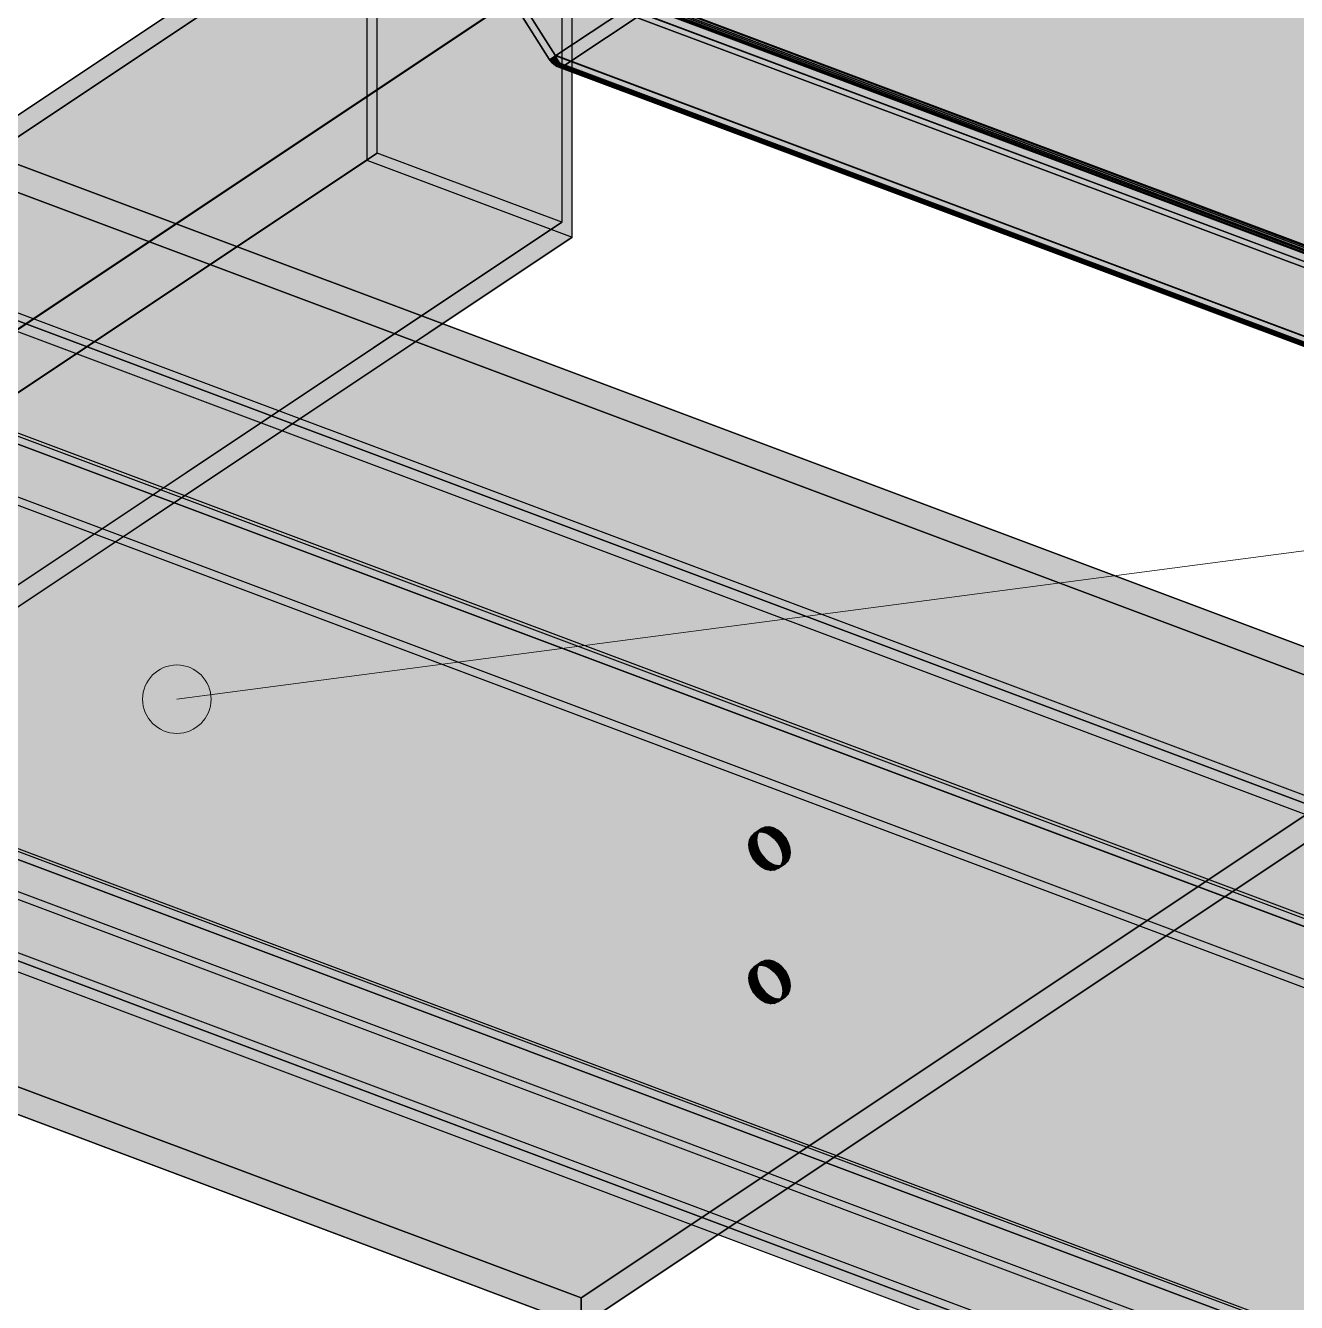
# Model space of a CAD drawing. Header units: millimetres. Extents: x 50 to 612415, y 2 to 4150.
# Drawn here: x 470524.8 to 470729, y 2476.9 to 2682.1 of the extents above; entities that cross this region are included whole.
import ezdxf

# ---------------------------------------------------------------- set-up
doc = ezdxf.new("R2010")
doc.units = ezdxf.units.MM
for name, color, linetype, lineweight in [('DIM', 7, 'Continuous', 13), ('HATCH', 8, 'Continuous', 9), ('OUTLINE', 7, 'Continuous', 25)]:
    doc.layers.add(name, color=color, linetype=linetype, lineweight=lineweight)

msp = doc.modelspace()

# ---------------------------------------------------------------- hatches: boundary and pattern name
at = {"layer": 'HATCH', "true_color": 0x617c87}
for points in [[(470604.562, 2834.664), (470624.098, 2686.661), (472093.534, 2135.622), (472217.248, 2229.907)], [(470625.526, 2685.975), (470605.99, 2833.979), (472217.219, 2229.768), (472093.505, 2135.483)], [(470350.029, 2701.013), (471929.636, 2108.661), (471928.399, 2107.836), (470348.792, 2700.189)], [(470348.792, 2700.189), (471928.399, 2107.836), (471911.08, 2096.291), (470331.474, 2688.643)], [(471928.399, 2106.051), (470348.792, 2698.403), (470331.474, 2686.858), (471911.08, 2094.505)], [(470600.003, 2692.998), (470599.076, 2692.379), (472088.439, 2133.868), (472089.366, 2134.486)], [(470332.711, 2687.682), (471912.317, 2095.33), (471911.08, 2094.505), (470331.474, 2686.858)], [(470624.077, 2686.589), (470610.054, 2677.241), (472079.439, 2126.221), (472093.462, 2135.57)], [(470624.086, 2686.598), (470624.077, 2686.589), (472093.462, 2135.57), (472093.473, 2135.578)], [(470611.164, 2675.486), (470625.186, 2684.834), (472092.352, 2134.647), (472078.329, 2125.299)], [(470625.186, 2684.834), (470625.338, 2684.973), (472092.537, 2134.773), (472092.352, 2134.647)], [(471923.381, 2081.361), (470321.647, 2682.011), (470320.41, 2681.186), (471922.144, 2080.536)], [(470409.984, 2592.43), (471867.207, 2045.972), (471849.888, 2034.426), (470392.666, 2580.885)], [(470393.903, 2591.53), (471851.125, 2045.071), (471849.888, 2044.246), (470392.666, 2590.705)], [(471867.207, 2044.186), (470409.984, 2590.645), (470392.666, 2579.099), (471849.888, 2032.641)], [(471868.444, 2045.011), (470411.221, 2591.47), (470409.984, 2590.645), (471867.207, 2044.186)], [(471851.125, 2035.251), (470393.903, 2581.709), (470392.666, 2580.885), (471849.888, 2034.426)], [(470645.724, 2552.8), (470645.02, 2553.164), (470643.783, 2552.339), (470644.487, 2551.975)], [(470646.944, 2551.58), (470646.381, 2552.259), (470645.144, 2551.434), (470645.707, 2550.755)], [(470643.096, 2548.856), (470643.659, 2548.177), (470642.422, 2547.352), (470641.859, 2548.032)], [(470644.316, 2547.636), (470645.02, 2547.272), (470643.783, 2546.447), (470643.079, 2546.812)], [(470645.724, 2531.374), (470645.02, 2531.738), (470643.783, 2530.913), (470644.487, 2530.549)], [(470646.944, 2530.154), (470646.381, 2530.833), (470645.144, 2530.008), (470645.707, 2529.329)], [(470643.096, 2527.43), (470643.659, 2526.751), (470642.422, 2525.926), (470641.859, 2526.606)], [(470644.316, 2526.21), (470645.02, 2525.846), (470643.783, 2525.021), (470643.079, 2525.386)]]:
    msp.add_hatch(color=145, dxfattribs=at).paths.add_polyline_path(points)
at = {"layer": 'HATCH', "true_color": 0x46848e}
for points in [[(470287.724, 2465.793), (470287.724, 2510.43), (470579.663, 2705.056), (470579.663, 2660.419)], [(470289.373, 2508.026), (470289.373, 2466.96), (470581.313, 2661.586), (470581.313, 2702.652)], [(470320.712, 2498.06), (470320.712, 2453.422), (470612.651, 2648.049), (470612.651, 2692.686)], [(470319.062, 2455.826), (470319.062, 2496.893), (470611.002, 2691.519), (470611.002, 2650.453)]]:
    msp.add_hatch(color=145, dxfattribs=at).paths.add_polyline_path(points)
at = {"layer": 'HATCH', "true_color": 0x468f99}
for points in [[(470287.724, 2510.43), (470320.712, 2498.06), (470612.651, 2692.686), (470579.663, 2705.056)], [(470319.062, 2496.893), (470289.373, 2508.026), (470581.313, 2702.652), (470611.002, 2691.519)], [(470289.373, 2466.96), (470319.062, 2455.826), (470611.002, 2650.453), (470581.313, 2661.586)], [(470320.712, 2453.422), (470287.724, 2465.793), (470579.663, 2660.419), (470612.651, 2648.049)]]:
    msp.add_hatch(color=135, dxfattribs=at).paths.add_polyline_path(points)
at = {"layer": 'HATCH', "true_color": 0x468690}
for points in [[(470579.663, 2705.056), (470579.663, 2660.419), (470581.313, 2702.652)], [(470579.663, 2660.419), (470581.313, 2661.586), (470581.313, 2702.652)], [(470611.002, 2650.453), (470612.651, 2648.049), (470612.651, 2692.686)], [(470611.002, 2691.519), (470611.002, 2650.453), (470612.651, 2692.686)], [(470611.002, 2650.453), (470581.313, 2661.586), (470579.663, 2660.419)], [(470611.002, 2650.453), (470579.663, 2660.419), (470612.651, 2648.049)]]:
    msp.add_hatch(color=145, dxfattribs=at).paths.add_polyline_path(points)
at = {"layer": 'HATCH', "true_color": 0x5b747f}
for points in [[(470350.029, 2691.193), (470350.029, 2701.013), (471929.636, 2108.661)], [(471928.399, 2107.836), (470348.792, 2700.189), (470348.792, 2690.368)], [(470348.792, 2698.403), (470348.792, 2700.189), (471928.399, 2107.836)], [(471928.399, 2106.051), (470348.792, 2698.403), (471928.399, 2107.836)], [(470599.076, 2692.379), (470608.991, 2676.698), (472078.524, 2125.623), (472088.439, 2133.868)], [(470609.918, 2677.317), (470600.003, 2692.998), (472089.366, 2134.486), (472079.451, 2126.242)], [(470348.792, 2690.368), (470339.209, 2683.83), (471130.349, 2373.18)], [(471131.586, 2374.005), (470340.446, 2684.655), (470350.029, 2691.193)], [(470348.792, 2690.368), (471130.349, 2373.18), (471130.63, 2375.386)], [(470348.792, 2690.368), (471130.63, 2375.386), (471131.453, 2377.23)], [(470348.792, 2690.368), (471131.453, 2377.23), (471132.764, 2378.587)], [(470348.792, 2690.368), (471132.764, 2378.587), (471134.472, 2379.366)], [(470348.792, 2690.368), (471134.472, 2379.366), (471136.461, 2379.512)], [(470348.792, 2690.368), (471136.461, 2379.512), (471138.595, 2379.015)], [(471928.399, 2107.836), (470348.792, 2690.368), (471138.595, 2379.015)], [(471131.867, 2376.21), (471131.586, 2374.005), (470350.029, 2691.193)], [(471132.69, 2378.055), (471131.867, 2376.21), (470350.029, 2691.193)], [(471134.001, 2379.412), (471132.69, 2378.055), (470350.029, 2691.193)], [(471135.709, 2380.19), (471134.001, 2379.412), (470350.029, 2691.193)], [(471137.698, 2380.336), (471135.709, 2380.19), (470350.029, 2691.193)], [(471139.832, 2379.84), (471137.698, 2380.336), (470350.029, 2691.193)], [(471139.832, 2379.84), (470350.029, 2691.193), (471929.636, 2108.661)], [(471911.08, 2096.291), (470331.474, 2688.643), (470331.474, 2686.858)], [(471911.08, 2089.149), (470331.474, 2686.858), (470331.474, 2681.501)], [(471911.08, 2089.149), (471911.08, 2094.505), (470331.474, 2686.858)], [(471911.08, 2096.291), (470331.474, 2686.858), (471911.08, 2094.505)], [(470332.711, 2682.326), (470332.711, 2687.682), (471912.317, 2089.973)], [(470332.711, 2687.682), (471912.317, 2095.33), (471912.317, 2089.973)], [(470411.221, 2605.754), (470340.446, 2684.655), (470642.663, 2528.203)], [(470340.446, 2684.655), (470642.391, 2529.015), (470642.663, 2528.203)], [(470340.446, 2684.655), (470642.298, 2529.813), (470642.391, 2529.015)], [(470642.298, 2529.813), (470340.446, 2684.655), (470642.391, 2550.441)], [(470340.446, 2684.655), (470642.298, 2551.239), (470642.391, 2550.441)], [(470642.391, 2551.966), (470642.298, 2551.239), (470340.446, 2684.655)], [(470642.663, 2552.575), (470642.391, 2551.966), (470340.446, 2684.655)], [(470643.096, 2553.023), (470642.663, 2552.575), (470340.446, 2684.655)], [(470643.659, 2553.28), (470643.096, 2553.023), (470340.446, 2684.655)], [(470644.316, 2553.328), (470643.659, 2553.28), (470340.446, 2684.655)], [(470645.02, 2553.164), (470644.316, 2553.328), (470340.446, 2684.655)], [(470974.895, 2429.461), (470645.02, 2553.164), (470340.446, 2684.655)], [(470974.895, 2429.461), (470340.446, 2684.655), (471134.001, 2366.787)], [(470340.446, 2684.655), (471132.69, 2369.127), (471134.001, 2366.787)], [(470340.446, 2684.655), (471131.867, 2371.589), (471132.69, 2369.127)], [(470340.446, 2684.655), (471131.586, 2374.005), (471131.867, 2371.589)], [(471923.381, 2081.361), (470321.647, 2682.011), (470332.711, 2679.647)], [(470332.711, 2679.647), (470332.711, 2682.326), (471912.317, 2089.973)], [(470641.426, 2527.378), (470339.209, 2683.83), (470409.984, 2604.929)], [(470641.426, 2527.378), (470641.154, 2528.191), (470339.209, 2683.83)], [(470641.154, 2528.191), (470641.061, 2528.988), (470339.209, 2683.83)], [(470641.154, 2549.617), (470339.209, 2683.83), (470641.061, 2528.988)], [(470641.154, 2549.617), (470641.061, 2550.414), (470339.209, 2683.83)], [(470339.209, 2683.83), (470641.061, 2550.414), (470641.154, 2551.142)], [(470339.209, 2683.83), (470641.154, 2551.142), (470641.426, 2551.75)], [(470339.209, 2683.83), (470641.426, 2551.75), (470641.859, 2552.198)], [(470339.209, 2683.83), (470641.859, 2552.198), (470642.422, 2552.455)], [(470339.209, 2683.83), (470642.422, 2552.455), (470643.079, 2552.503)], [(470339.209, 2683.83), (470643.079, 2552.503), (470643.783, 2552.339)], [(470339.209, 2683.83), (470643.783, 2552.339), (470973.658, 2428.636)], [(471132.764, 2365.962), (470339.209, 2683.83), (470973.658, 2428.636)], [(471132.764, 2365.962), (471131.453, 2368.302), (470339.209, 2683.83)], [(471131.453, 2368.302), (471130.63, 2370.764), (470339.209, 2683.83)], [(471130.63, 2370.764), (471130.349, 2373.18), (470339.209, 2683.83)], [(470331.474, 2678.823), (470320.41, 2681.186), (471922.144, 2080.536)], [(471911.08, 2089.149), (470331.474, 2681.501), (470331.474, 2678.823)], [(470331.474, 2678.823), (471911.08, 2086.47), (471911.08, 2089.149)], [(470331.474, 2678.823), (471922.144, 2080.536), (471911.08, 2086.47)], [(471912.317, 2089.973), (471912.317, 2087.295), (470332.711, 2679.647)], [(471912.317, 2087.295), (471923.381, 2081.361), (470332.711, 2679.647)], [(470641.859, 2526.606), (470641.426, 2527.378), (470409.984, 2604.929)], [(470642.422, 2525.926), (470641.859, 2526.606), (470409.984, 2604.929)], [(470643.079, 2525.386), (470642.422, 2525.926), (470409.984, 2604.929)], [(470643.783, 2525.021), (470643.079, 2525.386), (470409.984, 2604.929)], [(470409.984, 2604.929), (470409.984, 2590.645), (471867.207, 2044.186)], [(470643.783, 2525.021), (470409.984, 2604.929), (471867.207, 2058.47)], [(470409.984, 2604.929), (471867.207, 2044.186), (471867.207, 2058.47)], [(470411.221, 2605.754), (470642.663, 2528.203), (470643.096, 2527.43)], [(470411.221, 2605.754), (470643.096, 2527.43), (470643.659, 2526.751)], [(470411.221, 2605.754), (470643.659, 2526.751), (470644.316, 2526.21)], [(470411.221, 2605.754), (470644.316, 2526.21), (470645.02, 2525.846)], [(471868.444, 2045.011), (470411.221, 2591.47), (470411.221, 2605.754)], [(471868.444, 2059.295), (470411.221, 2605.754), (470645.02, 2525.846)], [(471868.444, 2059.295), (471868.444, 2045.011), (470411.221, 2605.754)], [(470409.984, 2590.645), (470409.984, 2592.43), (471867.207, 2045.972)], [(470392.666, 2581.867), (471849.888, 2044.246), (470392.666, 2590.705)], [(470393.903, 2591.53), (471851.125, 2045.071), (470393.903, 2582.691)], [(471867.207, 2044.186), (470409.984, 2590.645), (471867.207, 2045.972)], [(470392.666, 2581.867), (470392.666, 2580.885), (471849.888, 2034.426)], [(470392.666, 2581.867), (471849.888, 2034.426), (471849.888, 2035.408)], [(470392.666, 2581.867), (471849.888, 2035.408), (471849.888, 2044.246)], [(471851.125, 2035.251), (470393.903, 2581.709), (470393.903, 2582.691)], [(471851.125, 2036.233), (471851.125, 2035.251), (470393.903, 2582.691)], [(471851.125, 2045.071), (471851.125, 2036.233), (470393.903, 2582.691)], [(471849.888, 2034.426), (470392.666, 2580.885), (470392.666, 2579.099)], [(471849.888, 2034.426), (470392.666, 2579.099), (471849.888, 2032.641)], [(470974.895, 2429.461), (470645.724, 2552.8), (470645.02, 2553.164)], [(470974.895, 2429.461), (470646.381, 2552.259), (470645.724, 2552.8)], [(470642.298, 2551.239), (470642.391, 2550.441), (470641.154, 2549.617), (470641.061, 2550.414)], [(470643.783, 2552.339), (470644.487, 2551.975), (470973.658, 2428.636)], [(470644.487, 2551.975), (470645.144, 2551.434), (470973.658, 2428.636)], [(470645.144, 2551.434), (470645.707, 2550.755), (470973.658, 2428.636)], [(470645.707, 2550.755), (470646.14, 2549.983), (470973.658, 2428.636)], [(470974.895, 2429.461), (470646.944, 2551.58), (470646.381, 2552.259)], [(470974.895, 2429.461), (470647.377, 2550.807), (470646.944, 2551.58)], [(470974.895, 2429.461), (470647.649, 2549.995), (470647.377, 2550.807)], [(470641.154, 2549.617), (470641.061, 2528.988), (470641.154, 2529.716)], [(470641.154, 2549.617), (470641.154, 2529.716), (470641.426, 2530.324)], [(470641.154, 2549.617), (470641.426, 2530.324), (470641.859, 2530.772)], [(470641.154, 2549.617), (470641.859, 2530.772), (470642.422, 2531.029)], [(470641.154, 2549.617), (470642.422, 2531.029), (470643.079, 2531.077)], [(470641.154, 2549.617), (470643.079, 2531.077), (470643.783, 2530.913)], [(470641.154, 2549.617), (470643.783, 2530.913), (470644.487, 2530.549)], [(470641.154, 2549.617), (470644.487, 2530.549), (470645.144, 2530.008)], [(470641.154, 2549.617), (470646.14, 2528.557), (470646.412, 2527.744)], [(470641.154, 2549.617), (470645.144, 2530.008), (470645.707, 2529.329)], [(470641.154, 2549.617), (470645.707, 2529.329), (470646.14, 2528.557)], [(470641.426, 2548.804), (470641.154, 2549.617), (470646.412, 2527.744)], [(470641.859, 2548.032), (470641.426, 2548.804), (470646.412, 2527.744)], [(470642.391, 2530.54), (470642.298, 2529.813), (470642.391, 2550.441)], [(470642.663, 2531.149), (470642.391, 2530.54), (470642.391, 2550.441)], [(470643.096, 2531.597), (470642.663, 2531.149), (470642.391, 2550.441)], [(470643.659, 2531.854), (470643.096, 2531.597), (470642.391, 2550.441)], [(470644.316, 2531.902), (470643.659, 2531.854), (470642.391, 2550.441)], [(470645.02, 2531.738), (470644.316, 2531.902), (470642.391, 2550.441)], [(470645.724, 2531.374), (470645.02, 2531.738), (470642.391, 2550.441)], [(470646.381, 2530.833), (470645.724, 2531.374), (470642.391, 2550.441)], [(470647.649, 2528.569), (470647.377, 2529.381), (470642.391, 2550.441)], [(470646.944, 2530.154), (470646.381, 2530.833), (470642.391, 2550.441)], [(470647.377, 2529.381), (470646.944, 2530.154), (470642.391, 2550.441)], [(470647.649, 2528.569), (470642.391, 2550.441), (470642.663, 2549.629)], [(470647.649, 2528.569), (470642.663, 2549.629), (470643.096, 2548.856)], [(470647.649, 2528.569), (470643.096, 2548.856), (470643.659, 2548.177)], [(470646.14, 2549.983), (470646.412, 2549.17), (470973.658, 2428.636)], [(470647.741, 2549.197), (470647.649, 2549.995), (470646.412, 2549.17), (470646.504, 2548.373)], [(470646.412, 2549.17), (470646.504, 2548.373), (470970.936, 2426.711)], [(470646.412, 2549.17), (470970.936, 2426.711), (470971.029, 2427.438)], [(470646.412, 2549.17), (470971.029, 2427.438), (470971.301, 2428.047)], [(470646.412, 2549.17), (470971.301, 2428.047), (470971.734, 2428.495)], [(470646.412, 2549.17), (470971.734, 2428.495), (470972.297, 2428.752)], [(470646.412, 2549.17), (470972.297, 2428.752), (470972.954, 2428.8)], [(470646.412, 2549.17), (470972.954, 2428.8), (470973.658, 2428.636)], [(470972.173, 2427.535), (470647.741, 2549.197), (470647.649, 2549.995)], [(470972.266, 2428.263), (470972.173, 2427.535), (470647.649, 2549.995)], [(470972.538, 2428.872), (470972.266, 2428.263), (470647.649, 2549.995)], [(470972.971, 2429.32), (470972.538, 2428.872), (470647.649, 2549.995)], [(470973.534, 2429.577), (470972.971, 2429.32), (470647.649, 2549.995)], [(470974.191, 2429.625), (470973.534, 2429.577), (470647.649, 2549.995)], [(470974.895, 2429.461), (470974.191, 2429.625), (470647.649, 2549.995)], [(470647.649, 2548.47), (470647.741, 2549.197), (470972.266, 2426.738)], [(470647.741, 2549.197), (470972.173, 2427.535), (470972.266, 2426.738)], [(470642.422, 2547.352), (470641.859, 2548.032), (470646.412, 2527.744)], [(470643.079, 2546.812), (470642.422, 2547.352), (470646.412, 2527.744)], [(470643.783, 2546.447), (470643.079, 2546.812), (470646.412, 2527.744)], [(470647.649, 2528.569), (470643.659, 2548.177), (470644.316, 2547.636)], [(470647.649, 2528.569), (470644.316, 2547.636), (470645.02, 2547.272)], [(470974.895, 2408.035), (470647.649, 2528.569), (470645.02, 2547.272)], [(470645.02, 2547.272), (470645.724, 2547.108), (470972.266, 2426.738)], [(470974.895, 2408.035), (470645.02, 2547.272), (470974.895, 2423.569)], [(470645.02, 2547.272), (470972.538, 2425.926), (470972.971, 2425.153)], [(470645.02, 2547.272), (470972.971, 2425.153), (470973.534, 2424.474)], [(470645.02, 2547.272), (470972.266, 2426.738), (470972.538, 2425.926)], [(470645.02, 2547.272), (470973.534, 2424.474), (470974.191, 2423.933)], [(470645.02, 2547.272), (470974.191, 2423.933), (470974.895, 2423.569)], [(470971.029, 2425.913), (470645.707, 2546.589), (470645.144, 2546.332)], [(470971.029, 2425.913), (470646.14, 2547.036), (470645.707, 2546.589)], [(470645.724, 2547.108), (470646.381, 2547.156), (470972.266, 2426.738)], [(470971.029, 2425.913), (470646.412, 2547.645), (470646.14, 2547.036)], [(470646.381, 2547.156), (470646.944, 2547.413), (470972.266, 2426.738)], [(470971.029, 2425.913), (470646.504, 2548.373), (470646.412, 2547.645)], [(470971.029, 2425.913), (470970.936, 2426.711), (470646.504, 2548.373)], [(470646.944, 2547.413), (470647.377, 2547.861), (470972.266, 2426.738)], [(470647.377, 2547.861), (470647.649, 2548.47), (470972.266, 2426.738)], [(470643.783, 2546.447), (470646.412, 2527.744), (470973.658, 2407.21)], [(470971.029, 2425.913), (470644.487, 2546.284), (470643.783, 2546.447)], [(470973.658, 2422.744), (470643.783, 2546.447), (470973.658, 2407.21)], [(470971.734, 2424.329), (470971.301, 2425.101), (470643.783, 2546.447)], [(470972.297, 2423.649), (470971.734, 2424.329), (470643.783, 2546.447)], [(470971.301, 2425.101), (470971.029, 2425.913), (470643.783, 2546.447)], [(470972.954, 2423.109), (470972.297, 2423.649), (470643.783, 2546.447)], [(470973.658, 2422.744), (470972.954, 2423.109), (470643.783, 2546.447)], [(470971.029, 2425.913), (470645.144, 2546.332), (470644.487, 2546.284)], [(470642.298, 2529.813), (470642.391, 2529.015), (470641.154, 2528.191), (470641.061, 2528.988)], [(470647.741, 2527.771), (470647.649, 2528.569), (470646.412, 2527.744), (470646.504, 2526.947)], [(470972.173, 2406.109), (470647.741, 2527.771), (470647.649, 2528.569)], [(470972.266, 2406.837), (470972.173, 2406.109), (470647.649, 2528.569)], [(470972.538, 2407.446), (470972.266, 2406.837), (470647.649, 2528.569)], [(470972.971, 2407.894), (470972.538, 2407.446), (470647.649, 2528.569)], [(470973.534, 2408.151), (470972.971, 2407.894), (470647.649, 2528.569)], [(470974.191, 2408.199), (470973.534, 2408.151), (470647.649, 2528.569)], [(470974.895, 2408.035), (470974.191, 2408.199), (470647.649, 2528.569)], [(470971.029, 2404.487), (470646.412, 2526.219), (470646.14, 2525.61)], [(470646.412, 2527.744), (470646.504, 2526.947), (470970.936, 2405.285)], [(470646.412, 2527.744), (470970.936, 2405.285), (470971.029, 2406.012)], [(470646.412, 2527.744), (470971.029, 2406.012), (470971.301, 2406.621)], [(470646.412, 2527.744), (470971.301, 2406.621), (470971.734, 2407.069)], [(470646.412, 2527.744), (470971.734, 2407.069), (470972.297, 2407.326)], [(470646.412, 2527.744), (470972.297, 2407.326), (470972.954, 2407.374)], [(470646.412, 2527.744), (470972.954, 2407.374), (470973.658, 2407.21)], [(470971.029, 2404.487), (470646.504, 2526.947), (470646.412, 2526.219)], [(470971.029, 2404.487), (470970.936, 2405.285), (470646.504, 2526.947)], [(470646.944, 2525.987), (470647.377, 2526.435), (470972.266, 2405.312)], [(470647.377, 2526.435), (470647.649, 2527.044), (470972.266, 2405.312)], [(470647.649, 2527.044), (470647.741, 2527.771), (470972.266, 2405.312)], [(470647.741, 2527.771), (470972.173, 2406.109), (470972.266, 2405.312)], [(470971.029, 2404.487), (470644.487, 2524.857), (470643.783, 2525.021)], [(470971.734, 2402.903), (470971.301, 2403.675), (470643.783, 2525.021)], [(470972.297, 2402.223), (470971.734, 2402.903), (470643.783, 2525.021)], [(470971.301, 2403.675), (470971.029, 2404.487), (470643.783, 2525.021)], [(470972.954, 2401.683), (470972.297, 2402.223), (470643.783, 2525.021)], [(470973.658, 2401.318), (470972.954, 2401.683), (470643.783, 2525.021)], [(470973.658, 2401.318), (470643.783, 2525.021), (471867.207, 2058.47)], [(470971.029, 2404.487), (470645.144, 2524.906), (470644.487, 2524.857)], [(470645.02, 2525.846), (470645.724, 2525.682), (470972.266, 2405.312)], [(470645.02, 2525.846), (470972.538, 2404.5), (470972.971, 2403.727)], [(470645.02, 2525.846), (470972.971, 2403.727), (470973.534, 2403.048)], [(470645.02, 2525.846), (470972.266, 2405.312), (470972.538, 2404.5)], [(470645.02, 2525.846), (470973.534, 2403.048), (470974.191, 2402.507)], [(470645.02, 2525.846), (470974.191, 2402.507), (470974.895, 2402.143)], [(471868.444, 2059.295), (470645.02, 2525.846), (470974.895, 2402.143)], [(470971.029, 2404.487), (470645.707, 2525.163), (470645.144, 2524.906)], [(470971.029, 2404.487), (470646.14, 2525.61), (470645.707, 2525.163)], [(470645.724, 2525.682), (470646.381, 2525.73), (470972.266, 2405.312)], [(470646.381, 2525.73), (470646.944, 2525.987), (470972.266, 2405.312)]]:
    msp.add_hatch(color=147, dxfattribs=at).paths.add_polyline_path(points)
at = {"layer": 'HATCH', "true_color": 0x607b86}
for points in [[(470599.076, 2692.379), (470600.003, 2692.998), (470609.918, 2677.317)], [(470608.991, 2676.698), (470599.076, 2692.379), (470609.918, 2677.317)], [(470610.054, 2677.241), (470624.077, 2686.589), (470625.546, 2685.672)], [(470610.054, 2677.241), (470625.546, 2685.672), (470611.164, 2675.486)], [(470625.546, 2685.672), (470625.52, 2685.398), (470611.164, 2675.486)], [(470625.52, 2685.398), (470625.45, 2685.163), (470611.164, 2675.486)], [(470625.45, 2685.163), (470625.338, 2684.973), (470611.164, 2675.486)], [(470625.338, 2684.973), (470625.186, 2684.834), (470611.164, 2675.486)], [(470609.211, 2676.383), (470608.991, 2676.698), (470609.918, 2677.317)], [(470609.455, 2676.098), (470609.211, 2676.383), (470609.918, 2677.317)], [(470609.715, 2675.85), (470609.455, 2676.098), (470609.918, 2677.317)], [(470609.983, 2675.649), (470609.715, 2675.85), (470609.918, 2677.317)], [(470611.164, 2675.486), (470610.974, 2675.399), (470609.918, 2677.317)], [(470610.974, 2675.399), (470610.754, 2675.373), (470609.918, 2677.317)], [(470610.754, 2675.373), (470610.511, 2675.406), (470609.918, 2677.317)], [(470610.511, 2675.406), (470610.251, 2675.499), (470609.918, 2677.317)], [(470610.251, 2675.499), (470609.983, 2675.649), (470609.918, 2677.317)], [(470611.164, 2675.486), (470609.932, 2677.297), (470609.947, 2677.279)], [(470609.947, 2677.279), (470609.964, 2677.264), (470611.164, 2675.486)], [(470609.964, 2677.264), (470609.98, 2677.251), (470611.164, 2675.486)], [(470609.98, 2677.251), (470609.997, 2677.242), (470611.164, 2675.486)], [(470609.997, 2677.242), (470610.013, 2677.236), (470611.164, 2675.486)], [(470610.013, 2677.236), (470610.028, 2677.234), (470611.164, 2675.486)], [(470610.028, 2677.234), (470610.042, 2677.235), (470611.164, 2675.486)], [(470610.042, 2677.235), (470610.054, 2677.241), (470611.164, 2675.486)], [(470610.054, 2677.241), (470610.042, 2677.235), (472079.43, 2126.215), (472079.439, 2126.221)], [(470610.974, 2675.399), (470611.164, 2675.486), (472078.329, 2125.299), (472078.175, 2125.199)], [(470645.02, 2553.164), (470644.316, 2553.328), (470643.079, 2552.503), (470643.783, 2552.339)], [(470645.02, 2547.272), (470645.724, 2547.108), (470644.487, 2546.284), (470643.783, 2546.447)], [(470645.02, 2531.738), (470644.316, 2531.902), (470643.079, 2531.077), (470643.783, 2530.913)], [(470645.02, 2525.846), (470645.724, 2525.682), (470644.487, 2524.857), (470643.783, 2525.021)]]:
    msp.add_hatch(color=155, dxfattribs=at).paths.add_polyline_path(points)
at = {"layer": 'HATCH', "true_color": 0x627d88}
for points in [[(470624.093, 2686.61), (470624.086, 2686.598), (472093.473, 2135.578), (472093.487, 2135.587)], [(470624.097, 2686.624), (470624.093, 2686.61), (472093.487, 2135.587), (472093.502, 2135.598)], [(470624.099, 2686.642), (470624.097, 2686.624), (472093.502, 2135.598), (472093.517, 2135.61)], [(470625.338, 2684.973), (470625.45, 2685.163), (472092.752, 2134.925), (472092.537, 2134.773)], [(470625.45, 2685.163), (470625.52, 2685.398), (472092.99, 2135.097), (472092.752, 2134.925)], [(470625.52, 2685.398), (470625.546, 2685.672), (472093.243, 2135.285), (472092.99, 2135.097)]]:
    msp.add_hatch(color=145, dxfattribs=at).paths.add_polyline_path(points)
at = {"layer": 'HATCH', "true_color": 0x617c88}
for points in [[(470624.098, 2686.661), (470624.099, 2686.642), (472093.517, 2135.61), (472093.534, 2135.622)], [(470625.546, 2685.672), (470625.526, 2685.975), (472093.505, 2135.483), (472093.243, 2135.285)], [(470646.381, 2552.259), (470645.724, 2552.8), (470644.487, 2551.975), (470645.144, 2551.434)], [(470643.659, 2548.177), (470644.316, 2547.636), (470643.079, 2546.812), (470642.422, 2547.352)], [(470646.381, 2530.833), (470645.724, 2531.374), (470644.487, 2530.549), (470645.144, 2530.008)], [(470643.659, 2526.751), (470644.316, 2526.21), (470643.079, 2525.386), (470642.422, 2525.926)]]:
    msp.add_hatch(color=145, dxfattribs=at).paths.add_polyline_path(points)
at = {"layer": 'HATCH', "true_color": 0x566e78}
for points in [[(470625.526, 2685.975), (470625.526, 2685.975), (472093.505, 2135.483), (472093.505, 2135.483)], [(470609.455, 2676.098), (470609.715, 2675.85), (472078.064, 2125.219), (472078.178, 2125.326)], [(470609.964, 2677.264), (470609.947, 2677.279), (472079.43, 2126.223), (472079.423, 2126.216)]]:
    msp.add_hatch(color=147, dxfattribs=at).paths.add_polyline_path(points)
at = {"layer": 'HATCH', "true_color": 0x5a737e}
for points in [[(470608.991, 2676.698), (470609.211, 2676.383), (472078.333, 2125.462), (472078.524, 2125.623)], [(470609.932, 2677.297), (470609.918, 2677.317), (472079.451, 2126.242), (472079.439, 2126.232)], [(470609.997, 2677.242), (470609.98, 2677.251), (472079.418, 2126.212), (472079.417, 2126.209)], [(470609.983, 2675.649), (470610.251, 2675.499), (472077.97, 2125.105), (472077.994, 2125.145)]]:
    msp.add_hatch(color=147, dxfattribs=at).paths.add_polyline_path(points)
at = {"layer": 'HATCH', "true_color": 0x58717b}
for points in [[(470609.211, 2676.383), (470609.455, 2676.098), (472078.178, 2125.326), (472078.333, 2125.462)], [(470609.715, 2675.85), (470609.983, 2675.649), (472077.994, 2125.145), (472078.064, 2125.219)], [(470609.947, 2677.279), (470609.932, 2677.297), (472079.439, 2126.232), (472079.43, 2126.223)], [(470609.98, 2677.251), (470609.964, 2677.264), (472079.423, 2126.216), (472079.418, 2126.212)], [(470642.391, 2551.966), (470642.298, 2551.239), (470641.061, 2550.414), (470641.154, 2551.142)], [(470647.649, 2548.47), (470647.741, 2549.197), (470646.504, 2548.373), (470646.412, 2547.645)], [(470642.391, 2530.54), (470642.298, 2529.813), (470641.061, 2528.988), (470641.154, 2529.716)], [(470647.649, 2527.044), (470647.741, 2527.771), (470646.504, 2526.947), (470646.412, 2526.219)]]:
    msp.add_hatch(color=147, dxfattribs=at).paths.add_polyline_path(points)
at = {"layer": 'HATCH', "true_color": 0x607a86}
msp.add_hatch(color=155, dxfattribs=at).paths.add_polyline_path([(470611.164, 2675.486), (470609.918, 2677.317), (470609.932, 2677.297)])
at = {"layer": 'HATCH', "true_color": 0x5c7580}
for points in [[(470610.013, 2677.236), (470609.997, 2677.242), (472079.417, 2126.209), (472079.418, 2126.209)], [(470610.251, 2675.499), (470610.511, 2675.406), (472077.993, 2125.101), (472077.97, 2125.105)]]:
    msp.add_hatch(color=147, dxfattribs=at).paths.add_polyline_path(points)
at = {"layer": 'HATCH', "true_color": 0x5e7883}
for points in [[(470610.028, 2677.234), (470610.013, 2677.236), (472079.418, 2126.209), (472079.423, 2126.211)], [(470610.511, 2675.406), (470610.754, 2675.373), (472078.062, 2125.132), (472077.993, 2125.101)]]:
    msp.add_hatch(color=155, dxfattribs=at).paths.add_polyline_path(points)
at = {"layer": 'HATCH', "true_color": 0x5f7985}
for points in [[(470610.042, 2677.235), (470610.028, 2677.234), (472079.423, 2126.211), (472079.43, 2126.215)], [(470610.754, 2675.373), (470610.974, 2675.399), (472078.175, 2125.199), (472078.062, 2125.132)]]:
    msp.add_hatch(color=155, dxfattribs=at).paths.add_polyline_path(points)
at = {"layer": 'HATCH', "true_color": 0xccae87}
for points in [[(470484.206, 2674.5), (470341.947, 2579.661), (470614.094, 2477.606)], [(470484.206, 2674.5), (470614.094, 2477.606), (470756.353, 2572.445)], [(470614.094, 2473.142), (470341.947, 2575.197), (470484.206, 2670.036)], [(470756.353, 2567.981), (470614.094, 2473.142), (470484.206, 2670.036)]]:
    msp.add_hatch(color=43, dxfattribs=at).paths.add_polyline_path(points)
at = {"layer": 'HATCH', "true_color": 0xc0a47f}
for points in [[(470756.353, 2567.981), (470484.206, 2670.036), (470484.206, 2674.5), (470756.353, 2572.445)], [(470341.947, 2575.197), (470614.094, 2473.142), (470614.094, 2477.606), (470341.947, 2579.661)]]:
    msp.add_hatch(color=33, dxfattribs=at).paths.add_polyline_path(points)
at = {"layer": 'HATCH', "true_color": 0xbda27d}
msp.add_hatch(color=33, dxfattribs=at).paths.add_polyline_path([(470614.094, 2473.142), (470756.353, 2567.981), (470756.353, 2572.445), (470614.094, 2477.606)])
at = {"layer": 'HATCH', "true_color": 0x5a737d}
for points in [[(470643.096, 2553.023), (470642.663, 2552.575), (470641.426, 2551.75), (470641.859, 2552.198)], [(470646.944, 2547.413), (470647.377, 2547.861), (470646.14, 2547.036), (470645.707, 2546.589)], [(470643.096, 2531.597), (470642.663, 2531.149), (470641.426, 2530.324), (470641.859, 2530.772)], [(470646.944, 2525.987), (470647.377, 2526.435), (470646.14, 2525.61), (470645.707, 2525.163)]]:
    msp.add_hatch(color=147, dxfattribs=at).paths.add_polyline_path(points)
at = {"layer": 'HATCH', "true_color": 0x5c7681}
for points in [[(470643.659, 2553.28), (470643.096, 2553.023), (470641.859, 2552.198), (470642.422, 2552.455)], [(470646.381, 2547.156), (470646.944, 2547.413), (470645.707, 2546.589), (470645.144, 2546.332)], [(470643.659, 2531.854), (470643.096, 2531.597), (470641.859, 2530.772), (470642.422, 2531.029)], [(470646.381, 2525.73), (470646.944, 2525.987), (470645.707, 2525.163), (470645.144, 2524.906)]]:
    msp.add_hatch(color=155, dxfattribs=at).paths.add_polyline_path(points)
at = {"layer": 'HATCH', "true_color": 0x5f7984}
for points in [[(470644.316, 2553.328), (470643.659, 2553.28), (470642.422, 2552.455), (470643.079, 2552.503)], [(470645.724, 2547.108), (470646.381, 2547.156), (470645.144, 2546.332), (470644.487, 2546.284)], [(470644.316, 2531.902), (470643.659, 2531.854), (470642.422, 2531.029), (470643.079, 2531.077)], [(470645.724, 2525.682), (470646.381, 2525.73), (470645.144, 2524.906), (470644.487, 2524.857)]]:
    msp.add_hatch(color=155, dxfattribs=at).paths.add_polyline_path(points)
at = {"layer": 'HATCH', "true_color": 0x576f79}
for points in [[(470642.663, 2552.575), (470642.391, 2551.966), (470641.154, 2551.142), (470641.426, 2551.75)], [(470647.377, 2547.861), (470647.649, 2548.47), (470646.412, 2547.645), (470646.14, 2547.036)], [(470642.663, 2531.149), (470642.391, 2530.54), (470641.154, 2529.716), (470641.426, 2530.324)], [(470647.377, 2526.435), (470647.649, 2527.044), (470646.412, 2526.219), (470646.14, 2525.61)]]:
    msp.add_hatch(color=147, dxfattribs=at).paths.add_polyline_path(points)
at = {"layer": 'HATCH', "true_color": 0x607a85}
for points in [[(470647.377, 2550.807), (470646.944, 2551.58), (470645.707, 2550.755), (470646.14, 2549.983)], [(470642.663, 2549.629), (470643.096, 2548.856), (470641.859, 2548.032), (470641.426, 2548.804)], [(470647.377, 2529.381), (470646.944, 2530.154), (470645.707, 2529.329), (470646.14, 2528.557)], [(470642.663, 2528.203), (470643.096, 2527.43), (470641.859, 2526.606), (470641.426, 2527.378)]]:
    msp.add_hatch(color=155, dxfattribs=at).paths.add_polyline_path(points)
at = {"layer": 'HATCH', "true_color": 0x5e7783}
for points in [[(470647.649, 2549.995), (470647.377, 2550.807), (470646.14, 2549.983), (470646.412, 2549.17)], [(470642.391, 2550.441), (470642.663, 2549.629), (470641.426, 2548.804), (470641.154, 2549.617)], [(470642.391, 2529.015), (470642.663, 2528.203), (470641.426, 2527.378), (470641.154, 2528.191)], [(470647.649, 2528.569), (470647.377, 2529.381), (470646.14, 2528.557), (470646.412, 2527.744)]]:
    msp.add_hatch(color=155, dxfattribs=at).paths.add_polyline_path(points)

# ---------------------------------------------------------------- linework, layer by layer
at = {"layer": 'DIM'}
msp.add_lwpolyline([(470549.15, 2573.821), (472800, 2870), (472900, 2870)], dxfattribs=at)
msp.add_circle((470549.15, 2573.821), 5.5, dxfattribs=at)
at = {"layer": 'OUTLINE', "color": 139, "true_color": 0x42544a}
for p, q in [((470287.724, 2510.43), (470579.663, 2705.056)), ((470579.663, 2705.056), (470287.724, 2510.43)), ((470579.663, 2705.056), (470579.663, 2660.419)), ((470579.663, 2705.056), (470579.663, 2660.419)), ((470581.313, 2702.652), (470289.373, 2508.026)), ((470289.373, 2508.026), (470581.313, 2702.652)), ((470581.313, 2661.586), (470581.313, 2702.652)), ((470581.313, 2661.586), (470581.313, 2702.652)), ((470350.029, 2701.013), (471929.636, 2108.661)), ((470350.029, 2701.013), (471929.636, 2108.661)), ((471928.399, 2107.836), (470348.792, 2700.189)), ((470348.792, 2700.189), (471928.399, 2107.836)), ((471928.399, 2107.836), (470348.792, 2700.189)), ((470348.792, 2700.189), (471928.399, 2107.836)), ((471928.399, 2106.051), (470348.792, 2698.403)), ((471928.399, 2106.051), (470348.792, 2698.403)), ((470612.651, 2692.686), (470320.712, 2498.06)), ((470320.712, 2498.06), (470612.651, 2692.686)), ((470608.991, 2676.698), (470599.076, 2692.379)), ((470599.076, 2692.379), (470608.991, 2676.698)), ((472088.439, 2133.868), (470599.076, 2692.379)), ((470599.076, 2692.379), (472088.439, 2133.868)), ((470600.003, 2692.998), (470609.918, 2677.317)), ((470609.918, 2677.317), (470600.003, 2692.998)), ((470600.003, 2692.998), (472089.366, 2134.486)), ((472089.366, 2134.486), (470600.003, 2692.998)), ((470612.651, 2648.049), (470612.651, 2692.686)), ((470612.651, 2648.049), (470612.651, 2692.686)), ((470319.062, 2496.893), (470611.002, 2691.519)), ((470611.002, 2691.519), (470319.062, 2496.893)), ((470611.002, 2691.519), (470611.002, 2650.453)), ((470611.002, 2691.519), (470611.002, 2650.453)), ((471911.08, 2096.291), (470331.474, 2688.643)), ((471911.08, 2096.291), (470331.474, 2688.643)), ((470331.474, 2686.858), (471911.08, 2094.505)), ((471911.08, 2094.505), (470331.474, 2686.858)), ((471911.08, 2094.505), (470331.474, 2686.858)), ((470331.474, 2686.858), (471911.08, 2094.505)), ((470332.711, 2687.682), (471912.317, 2095.33)), ((470332.711, 2687.682), (471912.317, 2095.33)), ((470610.054, 2677.241), (470624.077, 2686.589)), ((470624.077, 2686.589), (470610.054, 2677.241)), ((470624.077, 2686.589), (472093.462, 2135.57)), ((472093.462, 2135.57), (470624.077, 2686.589)), ((470624.086, 2686.598), (472093.473, 2135.578)), ((472093.473, 2135.578), (470624.086, 2686.598)), ((470624.093, 2686.61), (472093.487, 2135.587)), ((472093.487, 2135.587), (470624.093, 2686.61)), ((470624.097, 2686.624), (472093.502, 2135.598)), ((472093.502, 2135.598), (470624.097, 2686.624)), ((470624.098, 2686.661), (472093.534, 2135.622)), ((472093.534, 2135.622), (470624.098, 2686.661)), ((470624.099, 2686.642), (472093.517, 2135.61)), ((472093.517, 2135.61), (470624.099, 2686.642)), ((470625.186, 2684.834), (470611.164, 2675.486)), ((470611.164, 2675.486), (470625.186, 2684.834)), ((472092.352, 2134.647), (470625.186, 2684.834)), ((470625.186, 2684.834), (472092.352, 2134.647)), ((472092.537, 2134.773), (470625.338, 2684.973)), ((470625.338, 2684.973), (472092.537, 2134.773)), ((472092.752, 2134.925), (470625.45, 2685.163)), ((470625.45, 2685.163), (472092.752, 2134.925)), ((472092.99, 2135.097), (470625.52, 2685.398)), ((470625.52, 2685.398), (472092.99, 2135.097)), ((472093.505, 2135.483), (470625.526, 2685.975)), ((470625.526, 2685.975), (472093.505, 2135.483)), ((472093.505, 2135.483), (470625.526, 2685.975)), ((470625.526, 2685.975), (472093.505, 2135.483)), ((472093.243, 2135.285), (470625.546, 2685.672)), ((470625.546, 2685.672), (472093.243, 2135.285)), ((471923.381, 2081.361), (470321.647, 2682.011)), ((471923.381, 2081.361), (470321.647, 2682.011)), ((470320.41, 2681.186), (471922.144, 2080.536)), ((470320.41, 2681.186), (471922.144, 2080.536)), ((470609.211, 2676.383), (470608.991, 2676.698)), ((470608.991, 2676.698), (470609.211, 2676.383)), ((472078.524, 2125.623), (470608.991, 2676.698)), ((470608.991, 2676.698), (472078.524, 2125.623)), ((470609.455, 2676.098), (470609.211, 2676.383)), ((470609.211, 2676.383), (470609.455, 2676.098)), ((472078.333, 2125.462), (470609.211, 2676.383)), ((470609.211, 2676.383), (472078.333, 2125.462)), ((470609.715, 2675.85), (470609.455, 2676.098)), ((470609.455, 2676.098), (470609.715, 2675.85)), ((472078.178, 2125.326), (470609.455, 2676.098)), ((470609.455, 2676.098), (472078.178, 2125.326)), ((470609.983, 2675.649), (470609.715, 2675.85)), ((470609.715, 2675.85), (470609.983, 2675.649)), ((472078.064, 2125.219), (470609.715, 2675.85)), ((470609.715, 2675.85), (472078.064, 2125.219)), ((470609.918, 2677.317), (470609.932, 2677.297)), ((470609.932, 2677.297), (470609.918, 2677.317)), ((470609.918, 2677.317), (472079.451, 2126.242)), ((472079.451, 2126.242), (470609.918, 2677.317)), ((470609.932, 2677.297), (470609.947, 2677.279)), ((470609.947, 2677.279), (470609.932, 2677.297)), ((470609.932, 2677.297), (472079.439, 2126.232)), ((472079.439, 2126.232), (470609.932, 2677.297)), ((470609.947, 2677.279), (470609.964, 2677.264)), ((470609.964, 2677.264), (470609.947, 2677.279)), ((470609.947, 2677.279), (472079.43, 2126.223)), ((472079.43, 2126.223), (470609.947, 2677.279)), ((470609.964, 2677.264), (470609.98, 2677.251)), ((470609.98, 2677.251), (470609.964, 2677.264)), ((470609.964, 2677.264), (472079.423, 2126.216)), ((472079.423, 2126.216), (470609.964, 2677.264)), ((470609.98, 2677.251), (470609.997, 2677.242)), ((470609.997, 2677.242), (470609.98, 2677.251)), ((470609.98, 2677.251), (472079.418, 2126.212)), ((472079.418, 2126.212), (470609.98, 2677.251)), ((470609.997, 2677.242), (470610.013, 2677.236)), ((470610.013, 2677.236), (470609.997, 2677.242)), ((470609.997, 2677.242), (472079.417, 2126.209)), ((472079.417, 2126.209), (470609.997, 2677.242)), ((470610.013, 2677.236), (470610.028, 2677.234)), ((470610.028, 2677.234), (470610.013, 2677.236)), ((470610.013, 2677.236), (472079.418, 2126.209)), ((472079.418, 2126.209), (470610.013, 2677.236)), ((470610.028, 2677.234), (470610.042, 2677.235)), ((470610.042, 2677.235), (470610.028, 2677.234)), ((470610.028, 2677.234), (472079.423, 2126.211)), ((472079.423, 2126.211), (470610.028, 2677.234)), ((470610.042, 2677.235), (470610.054, 2677.241)), ((470610.054, 2677.241), (470610.042, 2677.235)), ((470610.042, 2677.235), (472079.43, 2126.215)), ((472079.43, 2126.215), (470610.042, 2677.235)), ((470610.054, 2677.241), (472079.439, 2126.221)), ((472079.439, 2126.221), (470610.054, 2677.241)), ((470484.206, 2674.5), (470756.353, 2572.445)), ((470756.353, 2572.445), (470484.206, 2674.5)), ((470610.251, 2675.499), (470609.983, 2675.649)), ((470609.983, 2675.649), (470610.251, 2675.499)), ((472077.994, 2125.145), (470609.983, 2675.649)), ((470609.983, 2675.649), (472077.994, 2125.145)), ((470610.511, 2675.406), (470610.251, 2675.499)), ((470610.251, 2675.499), (470610.511, 2675.406)), ((472077.97, 2125.105), (470610.251, 2675.499)), ((470610.251, 2675.499), (472077.97, 2125.105)), ((470610.754, 2675.373), (470610.511, 2675.406)), ((470610.511, 2675.406), (470610.754, 2675.373)), ((472077.993, 2125.101), (470610.511, 2675.406)), ((470610.511, 2675.406), (472077.993, 2125.101)), ((470610.974, 2675.399), (470610.754, 2675.373)), ((470610.754, 2675.373), (470610.974, 2675.399)), ((472078.062, 2125.132), (470610.754, 2675.373)), ((470610.754, 2675.373), (472078.062, 2125.132)), ((470611.164, 2675.486), (470610.974, 2675.399)), ((470610.974, 2675.399), (470611.164, 2675.486)), ((472078.175, 2125.199), (470610.974, 2675.399)), ((470610.974, 2675.399), (472078.175, 2125.199)), ((472078.329, 2125.299), (470611.164, 2675.486)), ((470611.164, 2675.486), (472078.329, 2125.299)), ((470756.353, 2567.981), (470484.206, 2670.036)), ((470484.206, 2670.036), (470756.353, 2567.981)), ((470581.313, 2661.586), (470289.373, 2466.96)), ((470289.373, 2466.96), (470581.313, 2661.586)), ((470611.002, 2650.453), (470581.313, 2661.586)), ((470611.002, 2650.453), (470581.313, 2661.586)), ((470287.724, 2465.793), (470579.663, 2660.419)), ((470579.663, 2660.419), (470287.724, 2465.793)), ((470579.663, 2660.419), (470612.651, 2648.049)), ((470579.663, 2660.419), (470612.651, 2648.049)), ((470319.062, 2455.826), (470611.002, 2650.453)), ((470611.002, 2650.453), (470319.062, 2455.826)), ((470612.651, 2648.049), (470320.712, 2453.422)), ((470320.712, 2453.422), (470612.651, 2648.049)), ((470409.984, 2592.43), (471867.207, 2045.972)), ((470409.984, 2592.43), (471867.207, 2045.972)), ((471849.888, 2044.246), (470392.666, 2590.705)), ((471849.888, 2044.246), (470392.666, 2590.705)), ((470393.903, 2591.53), (471851.125, 2045.071)), ((470393.903, 2591.53), (471851.125, 2045.071)), ((470409.984, 2590.645), (471867.207, 2044.186)), ((470409.984, 2590.645), (471867.207, 2044.186)), ((471867.207, 2044.186), (470409.984, 2590.645)), ((471867.207, 2044.186), (470409.984, 2590.645)), ((471868.444, 2045.011), (470411.221, 2591.47)), ((471868.444, 2045.011), (470411.221, 2591.47)), ((471851.125, 2035.251), (470393.903, 2581.709)), ((471851.125, 2035.251), (470393.903, 2581.709)), ((470341.947, 2579.661), (470614.094, 2477.606)), ((470614.094, 2477.606), (470341.947, 2579.661)), ((471849.888, 2034.426), (470392.666, 2580.885)), ((470392.666, 2580.885), (471849.888, 2034.426)), ((471849.888, 2034.426), (470392.666, 2580.885)), ((470392.666, 2580.885), (471849.888, 2034.426)), ((470392.666, 2579.099), (471849.888, 2032.641)), ((470392.666, 2579.099), (471849.888, 2032.641)), ((470614.094, 2473.142), (470341.947, 2575.197)), ((470341.947, 2575.197), (470614.094, 2473.142)), ((470614.094, 2477.606), (470756.353, 2572.445)), ((470756.353, 2572.445), (470614.094, 2477.606)), ((470756.353, 2567.981), (470614.094, 2473.142)), ((470614.094, 2473.142), (470756.353, 2567.981)), ((470641.859, 2552.198), (470643.096, 2553.023)), ((470643.096, 2553.023), (470641.859, 2552.198)), ((470642.422, 2552.455), (470643.659, 2553.28)), ((470643.659, 2553.28), (470642.422, 2552.455)), ((470643.096, 2553.023), (470642.663, 2552.575)), ((470643.096, 2553.023), (470642.663, 2552.575)), ((470643.079, 2552.503), (470644.316, 2553.328)), ((470644.316, 2553.328), (470643.079, 2552.503)), ((470643.659, 2553.28), (470643.096, 2553.023)), ((470643.659, 2553.28), (470643.096, 2553.023)), ((470644.316, 2553.328), (470643.659, 2553.28)), ((470644.316, 2553.328), (470643.659, 2553.28)), ((470643.783, 2552.339), (470645.02, 2553.164)), ((470645.02, 2553.164), (470643.783, 2552.339)), ((470645.02, 2553.164), (470644.316, 2553.328)), ((470645.02, 2553.164), (470644.316, 2553.328)), ((470644.487, 2551.975), (470645.724, 2552.8)), ((470645.724, 2552.8), (470644.487, 2551.975)), ((470645.724, 2552.8), (470645.02, 2553.164)), ((470645.724, 2552.8), (470645.02, 2553.164)), ((470646.381, 2552.259), (470645.724, 2552.8)), ((470646.381, 2552.259), (470645.724, 2552.8)), ((470641.061, 2550.414), (470642.298, 2551.239)), ((470642.298, 2551.239), (470641.061, 2550.414)), ((470641.061, 2550.414), (470641.154, 2551.142)), ((470641.061, 2550.414), (470641.154, 2551.142)), ((470641.154, 2551.142), (470642.391, 2551.966)), ((470642.391, 2551.966), (470641.154, 2551.142)), ((470641.154, 2551.142), (470641.426, 2551.75)), ((470641.154, 2551.142), (470641.426, 2551.75)), ((470641.426, 2551.75), (470642.663, 2552.575)), ((470642.663, 2552.575), (470641.426, 2551.75)), ((470641.426, 2551.75), (470641.859, 2552.198)), ((470641.426, 2551.75), (470641.859, 2552.198)), ((470641.859, 2552.198), (470642.422, 2552.455)), ((470641.859, 2552.198), (470642.422, 2552.455)), ((470642.391, 2551.966), (470642.298, 2551.239)), ((470642.391, 2551.966), (470642.298, 2551.239)), ((470642.298, 2551.239), (470642.391, 2550.441)), ((470642.298, 2551.239), (470642.391, 2550.441)), ((470642.663, 2552.575), (470642.391, 2551.966)), ((470642.663, 2552.575), (470642.391, 2551.966)), ((470642.422, 2552.455), (470643.079, 2552.503)), ((470642.422, 2552.455), (470643.079, 2552.503)), ((470643.079, 2552.503), (470643.783, 2552.339)), ((470643.079, 2552.503), (470643.783, 2552.339)), ((470643.783, 2552.339), (470644.487, 2551.975)), ((470643.783, 2552.339), (470644.487, 2551.975)), ((470644.487, 2551.975), (470645.144, 2551.434)), ((470644.487, 2551.975), (470645.144, 2551.434)), ((470645.144, 2551.434), (470646.381, 2552.259)), ((470646.381, 2552.259), (470645.144, 2551.434)), ((470645.144, 2551.434), (470645.707, 2550.755)), ((470645.144, 2551.434), (470645.707, 2550.755)), ((470645.707, 2550.755), (470646.944, 2551.58)), ((470646.944, 2551.58), (470645.707, 2550.755)), ((470645.707, 2550.755), (470646.14, 2549.983)), ((470645.707, 2550.755), (470646.14, 2549.983)), ((470647.377, 2550.807), (470646.14, 2549.983)), ((470646.14, 2549.983), (470647.377, 2550.807)), ((470646.944, 2551.58), (470646.381, 2552.259)), ((470646.944, 2551.58), (470646.381, 2552.259)), ((470647.377, 2550.807), (470646.944, 2551.58)), ((470647.377, 2550.807), (470646.944, 2551.58)), ((470647.649, 2549.995), (470647.377, 2550.807)), ((470647.649, 2549.995), (470647.377, 2550.807)), ((470641.154, 2549.617), (470641.061, 2550.414)), ((470641.154, 2549.617), (470641.061, 2550.414)), ((470641.154, 2549.617), (470642.391, 2550.441)), ((470642.391, 2550.441), (470641.154, 2549.617)), ((470641.426, 2548.804), (470641.154, 2549.617)), ((470641.426, 2548.804), (470641.154, 2549.617)), ((470641.426, 2548.804), (470642.663, 2549.629)), ((470642.663, 2549.629), (470641.426, 2548.804)), ((470641.859, 2548.032), (470641.426, 2548.804)), ((470641.859, 2548.032), (470641.426, 2548.804)), ((470643.096, 2548.856), (470641.859, 2548.032)), ((470641.859, 2548.032), (470643.096, 2548.856)), ((470642.391, 2550.441), (470642.663, 2549.629)), ((470642.391, 2550.441), (470642.663, 2549.629)), ((470642.663, 2549.629), (470643.096, 2548.856)), ((470642.663, 2549.629), (470643.096, 2548.856)), ((470643.096, 2548.856), (470643.659, 2548.177)), ((470643.096, 2548.856), (470643.659, 2548.177)), ((470646.14, 2549.983), (470646.412, 2549.17)), ((470646.14, 2549.983), (470646.412, 2549.17)), ((470647.649, 2549.995), (470646.412, 2549.17)), ((470646.412, 2549.17), (470647.649, 2549.995)), ((470646.412, 2549.17), (470646.504, 2548.373)), ((470646.412, 2549.17), (470646.504, 2548.373)), ((470647.741, 2549.197), (470646.504, 2548.373)), ((470646.504, 2548.373), (470647.741, 2549.197)), ((470647.741, 2549.197), (470647.649, 2549.995)), ((470647.741, 2549.197), (470647.649, 2549.995)), ((470647.649, 2548.47), (470647.741, 2549.197)), ((470647.649, 2548.47), (470647.741, 2549.197)), ((470642.422, 2547.352), (470641.859, 2548.032)), ((470642.422, 2547.352), (470641.859, 2548.032)), ((470643.659, 2548.177), (470642.422, 2547.352)), ((470642.422, 2547.352), (470643.659, 2548.177)), ((470643.079, 2546.812), (470642.422, 2547.352)), ((470643.079, 2546.812), (470642.422, 2547.352)), ((470644.316, 2547.636), (470643.079, 2546.812)), ((470643.079, 2546.812), (470644.316, 2547.636)), ((470643.783, 2546.447), (470643.079, 2546.812)), ((470643.783, 2546.447), (470643.079, 2546.812)), ((470643.659, 2548.177), (470644.316, 2547.636)), ((470643.659, 2548.177), (470644.316, 2547.636)), ((470645.02, 2547.272), (470643.783, 2546.447)), ((470643.783, 2546.447), (470645.02, 2547.272)), ((470644.316, 2547.636), (470645.02, 2547.272)), ((470644.316, 2547.636), (470645.02, 2547.272)), ((470645.724, 2547.108), (470644.487, 2546.284)), ((470644.487, 2546.284), (470645.724, 2547.108)), ((470645.02, 2547.272), (470645.724, 2547.108)), ((470645.02, 2547.272), (470645.724, 2547.108)), ((470646.381, 2547.156), (470645.144, 2546.332)), ((470645.144, 2546.332), (470646.381, 2547.156)), ((470645.707, 2546.589), (470645.144, 2546.332)), ((470645.707, 2546.589), (470645.144, 2546.332)), ((470646.944, 2547.413), (470645.707, 2546.589)), ((470645.707, 2546.589), (470646.944, 2547.413)), ((470646.14, 2547.036), (470645.707, 2546.589)), ((470646.14, 2547.036), (470645.707, 2546.589)), ((470645.724, 2547.108), (470646.381, 2547.156)), ((470645.724, 2547.108), (470646.381, 2547.156)), ((470647.377, 2547.861), (470646.14, 2547.036)), ((470646.14, 2547.036), (470647.377, 2547.861)), ((470646.412, 2547.645), (470646.14, 2547.036)), ((470646.412, 2547.645), (470646.14, 2547.036)), ((470646.381, 2547.156), (470646.944, 2547.413)), ((470646.381, 2547.156), (470646.944, 2547.413)), ((470647.649, 2548.47), (470646.412, 2547.645)), ((470646.412, 2547.645), (470647.649, 2548.47)), ((470646.504, 2548.373), (470646.412, 2547.645)), ((470646.504, 2548.373), (470646.412, 2547.645)), ((470646.944, 2547.413), (470647.377, 2547.861)), ((470646.944, 2547.413), (470647.377, 2547.861)), ((470647.377, 2547.861), (470647.649, 2548.47)), ((470647.377, 2547.861), (470647.649, 2548.47)), ((470644.487, 2546.284), (470643.783, 2546.447)), ((470644.487, 2546.284), (470643.783, 2546.447)), ((470645.144, 2546.332), (470644.487, 2546.284)), ((470645.144, 2546.332), (470644.487, 2546.284)), ((470641.154, 2529.716), (470642.391, 2530.54)), ((470642.391, 2530.54), (470641.154, 2529.716)), ((470641.154, 2529.716), (470641.426, 2530.324)), ((470641.154, 2529.716), (470641.426, 2530.324)), ((470641.426, 2530.324), (470642.663, 2531.149)), ((470642.663, 2531.149), (470641.426, 2530.324)), ((470641.426, 2530.324), (470641.859, 2530.772)), ((470641.426, 2530.324), (470641.859, 2530.772)), ((470641.859, 2530.772), (470643.096, 2531.597)), ((470643.096, 2531.597), (470641.859, 2530.772)), ((470641.859, 2530.772), (470642.422, 2531.029)), ((470641.859, 2530.772), (470642.422, 2531.029)), ((470642.391, 2530.54), (470642.298, 2529.813)), ((470642.391, 2530.54), (470642.298, 2529.813)), ((470642.663, 2531.149), (470642.391, 2530.54)), ((470642.663, 2531.149), (470642.391, 2530.54)), ((470642.422, 2531.029), (470643.659, 2531.854)), ((470643.659, 2531.854), (470642.422, 2531.029)), ((470642.422, 2531.029), (470643.079, 2531.077)), ((470642.422, 2531.029), (470643.079, 2531.077)), ((470643.096, 2531.597), (470642.663, 2531.149)), ((470643.096, 2531.597), (470642.663, 2531.149)), ((470643.079, 2531.077), (470644.316, 2531.902)), ((470644.316, 2531.902), (470643.079, 2531.077)), ((470643.079, 2531.077), (470643.783, 2530.913)), ((470643.079, 2531.077), (470643.783, 2530.913)), ((470643.659, 2531.854), (470643.096, 2531.597)), ((470643.659, 2531.854), (470643.096, 2531.597)), ((470644.316, 2531.902), (470643.659, 2531.854)), ((470644.316, 2531.902), (470643.659, 2531.854)), ((470643.783, 2530.913), (470645.02, 2531.738)), ((470645.02, 2531.738), (470643.783, 2530.913)), ((470643.783, 2530.913), (470644.487, 2530.549)), ((470643.783, 2530.913), (470644.487, 2530.549)), ((470645.02, 2531.738), (470644.316, 2531.902)), ((470645.02, 2531.738), (470644.316, 2531.902)), ((470644.487, 2530.549), (470645.724, 2531.374)), ((470645.724, 2531.374), (470644.487, 2530.549)), ((470644.487, 2530.549), (470645.144, 2530.008)), ((470644.487, 2530.549), (470645.144, 2530.008)), ((470645.724, 2531.374), (470645.02, 2531.738)), ((470645.724, 2531.374), (470645.02, 2531.738)), ((470645.144, 2530.008), (470646.381, 2530.833)), ((470646.381, 2530.833), (470645.144, 2530.008)), ((470645.707, 2529.329), (470646.944, 2530.154)), ((470646.944, 2530.154), (470645.707, 2529.329)), ((470646.381, 2530.833), (470645.724, 2531.374)), ((470646.381, 2530.833), (470645.724, 2531.374)), ((470646.944, 2530.154), (470646.381, 2530.833)), ((470646.944, 2530.154), (470646.381, 2530.833)), ((470647.377, 2529.381), (470646.944, 2530.154)), ((470647.377, 2529.381), (470646.944, 2530.154)), ((470641.061, 2528.988), (470642.298, 2529.813)), ((470642.298, 2529.813), (470641.061, 2528.988)), ((470641.061, 2528.988), (470641.154, 2529.716)), ((470641.061, 2528.988), (470641.154, 2529.716)), ((470641.154, 2528.191), (470641.061, 2528.988)), ((470641.154, 2528.191), (470641.061, 2528.988)), ((470641.154, 2528.191), (470642.391, 2529.015)), ((470642.391, 2529.015), (470641.154, 2528.191)), ((470641.426, 2527.378), (470641.154, 2528.191)), ((470641.426, 2527.378), (470641.154, 2528.191)), ((470641.426, 2527.378), (470642.663, 2528.203)), ((470642.663, 2528.203), (470641.426, 2527.378)), ((470642.298, 2529.813), (470642.391, 2529.015)), ((470642.298, 2529.813), (470642.391, 2529.015)), ((470642.391, 2529.015), (470642.663, 2528.203)), ((470642.391, 2529.015), (470642.663, 2528.203)), ((470642.663, 2528.203), (470643.096, 2527.43)), ((470642.663, 2528.203), (470643.096, 2527.43)), ((470645.144, 2530.008), (470645.707, 2529.329)), ((470645.144, 2530.008), (470645.707, 2529.329)), ((470645.707, 2529.329), (470646.14, 2528.557)), ((470645.707, 2529.329), (470646.14, 2528.557)), ((470647.377, 2529.381), (470646.14, 2528.557)), ((470646.14, 2528.557), (470647.377, 2529.381)), ((470646.14, 2528.557), (470646.412, 2527.744)), ((470646.14, 2528.557), (470646.412, 2527.744)), ((470647.649, 2528.569), (470646.412, 2527.744)), ((470646.412, 2527.744), (470647.649, 2528.569)), ((470647.649, 2528.569), (470647.377, 2529.381)), ((470647.649, 2528.569), (470647.377, 2529.381)), ((470647.741, 2527.771), (470647.649, 2528.569)), ((470647.741, 2527.771), (470647.649, 2528.569)), ((470641.859, 2526.606), (470641.426, 2527.378)), ((470641.859, 2526.606), (470641.426, 2527.378)), ((470643.096, 2527.43), (470641.859, 2526.606)), ((470641.859, 2526.606), (470643.096, 2527.43)), ((470642.422, 2525.926), (470641.859, 2526.606)), ((470642.422, 2525.926), (470641.859, 2526.606)), ((470643.659, 2526.751), (470642.422, 2525.926)), ((470642.422, 2525.926), (470643.659, 2526.751)), ((470644.316, 2526.21), (470643.079, 2525.386)), ((470643.079, 2525.386), (470644.316, 2526.21)), ((470643.096, 2527.43), (470643.659, 2526.751)), ((470643.096, 2527.43), (470643.659, 2526.751)), ((470643.659, 2526.751), (470644.316, 2526.21)), ((470643.659, 2526.751), (470644.316, 2526.21)), ((470644.316, 2526.21), (470645.02, 2525.846)), ((470644.316, 2526.21), (470645.02, 2525.846)), ((470647.377, 2526.435), (470646.14, 2525.61)), ((470646.14, 2525.61), (470647.377, 2526.435)), ((470646.412, 2526.219), (470646.14, 2525.61)), ((470646.412, 2526.219), (470646.14, 2525.61)), ((470646.412, 2527.744), (470646.504, 2526.947)), ((470646.412, 2527.744), (470646.504, 2526.947)), ((470647.649, 2527.044), (470646.412, 2526.219)), ((470646.412, 2526.219), (470647.649, 2527.044)), ((470646.504, 2526.947), (470646.412, 2526.219)), ((470646.504, 2526.947), (470646.412, 2526.219)), ((470647.741, 2527.771), (470646.504, 2526.947)), ((470646.504, 2526.947), (470647.741, 2527.771)), ((470646.944, 2525.987), (470647.377, 2526.435)), ((470646.944, 2525.987), (470647.377, 2526.435)), ((470647.377, 2526.435), (470647.649, 2527.044)), ((470647.377, 2526.435), (470647.649, 2527.044)), ((470647.649, 2527.044), (470647.741, 2527.771)), ((470647.649, 2527.044), (470647.741, 2527.771)), ((470643.079, 2525.386), (470642.422, 2525.926)), ((470643.079, 2525.386), (470642.422, 2525.926)), ((470643.783, 2525.021), (470643.079, 2525.386)), ((470643.783, 2525.021), (470643.079, 2525.386)), ((470645.02, 2525.846), (470643.783, 2525.021)), ((470643.783, 2525.021), (470645.02, 2525.846)), ((470644.487, 2524.857), (470643.783, 2525.021)), ((470644.487, 2524.857), (470643.783, 2525.021)), ((470645.724, 2525.682), (470644.487, 2524.857)), ((470644.487, 2524.857), (470645.724, 2525.682)), ((470645.144, 2524.906), (470644.487, 2524.857)), ((470645.144, 2524.906), (470644.487, 2524.857)), ((470645.02, 2525.846), (470645.724, 2525.682)), ((470645.02, 2525.846), (470645.724, 2525.682)), ((470646.381, 2525.73), (470645.144, 2524.906)), ((470645.144, 2524.906), (470646.381, 2525.73)), ((470645.707, 2525.163), (470645.144, 2524.906)), ((470645.707, 2525.163), (470645.144, 2524.906)), ((470646.944, 2525.987), (470645.707, 2525.163)), ((470645.707, 2525.163), (470646.944, 2525.987)), ((470646.14, 2525.61), (470645.707, 2525.163)), ((470646.14, 2525.61), (470645.707, 2525.163)), ((470645.724, 2525.682), (470646.381, 2525.73)), ((470645.724, 2525.682), (470646.381, 2525.73)), ((470646.381, 2525.73), (470646.944, 2525.987)), ((470646.381, 2525.73), (470646.944, 2525.987)), ((470614.094, 2473.142), (470614.094, 2477.606)), ((470614.094, 2477.606), (470614.094, 2473.142))]:
    msp.add_line(p, q, dxfattribs=at)

doc.saveas('drawing.dxf')
